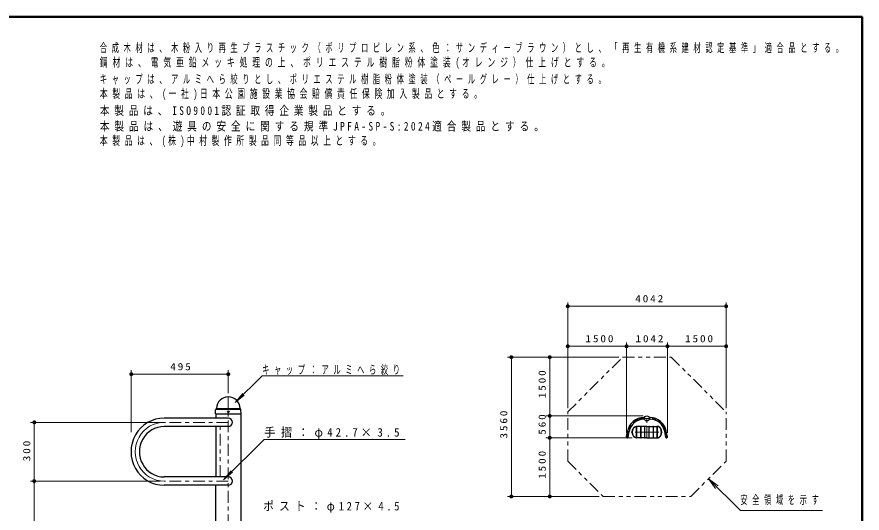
# Model space of a CAD drawing. Units: millimetres on the paper, scale 1:20, with parts at other scales. Extents: x -365 to 0, y -5 to 257.
# Drawn here: x -215.7 to 0, y 130.2 to 257 of the extents above; entities that cross this region are included whole.
import ezdxf

# ---------------------------------------------------------------- set-up
doc = ezdxf.new("R2010")
doc.units = ezdxf.units.MM
doc.linetypes.add('USER2', pattern=[6, 3, -1, 1, -1])
doc.linetypes.add('USER3', pattern=[8, 3, -1, 1, -1, 1, -1])
doc.layers.add('LY_1', color=7, linetype='Continuous', lineweight=13)
doc.styles.add('ＭＳ ゴシック', font='')
doc.styles.get('ＭＳ ゴシック').set_extended_font_data('MS Gothic')

# ---------------------------------------------------------------- blocks, each defined once
blk = doc.blocks.new('filled_dot')
at = {"color": 0, "linetype": 'Continuous', "lineweight": -2, "const_width": 1.25}
blk.add_lwpolyline([(-0.625, 0, 1), (0.625, 0, 1)], format="xyb", close=True, dxfattribs=at)

msp = doc.modelspace()

# ---------------------------------------------------------------- linework, layer by layer
at = {"layer": 'LY_1', "lineweight": 50}
for p, q in [((0, 257), (-365, 257)), ((0, 0), (0, 257))]:
    msp.add_line(p, q, dxfattribs=at)
at = {"layer": 'LY_1'}
for p, q in [((-75.108, 157.08), (-75.108, 184.084)), ((-34.687, 157.08), (-34.687, 184.084)), ((-75.108, 183.084), (-34.687, 183.084)), ((-75.108, 172.868), (-60.108, 172.868)), ((-60.108, 150.729), (-60.108, 173.868)), ((-60.108, 172.868), (-49.687, 172.868)), ((-49.687, 150.729), (-49.687, 173.868)), ((-49.687, 172.868), (-34.687, 172.868)), ((-77.644, 170.077), (-90.506, 170.077)), ((-89.506, 134.492), (-89.506, 170.077)), ((-62.111, 170.077), (-80.702, 170.077)), ((-79.702, 155.077), (-79.702, 170.077)), ((-186.479, 150.892), (-186.479, 166.722)), ((-161.729, 160.915), (-161.729, 166.722)), ((-186.479, 165.722), (-161.729, 165.722)), ((-153.075, 165.354), (-159.955, 158.474)), ((-153.075, 165.354), (-117.075, 165.354)), ((-159.955, 158.474), (-158.027, 160.772)), ((-159.955, 158.474), (-157.657, 160.402)), ((-164.886, 156.704), (-158.572, 156.704)), ((-164.685, 156.932), (-158.773, 156.932)), ((-179.11, 153.432), (-212.236, 153.432)), ((-211.236, 138.432), (-211.236, 153.432)), ((-55.898, 155.077), (-80.702, 155.077)), ((-79.702, 149.492), (-79.702, 155.077)), ((-152.562, 149.039), (-162.932, 138.769)), ((-152.562, 149.039), (-116.562, 149.039)), ((-58.631, 149.492), (-80.702, 149.492)), ((-79.702, 134.492), (-79.702, 149.492)), ((-162.932, 138.769), (-160.992, 141.058)), ((-162.932, 138.769), (-160.624, 140.687)), ((-179.11, 138.432), (-212.236, 138.432)), ((-211.236, 96.682), (-211.236, 138.432)), ((-37.432, 136.529), (-39.199, 139.004)), ((-39.199, 139.004), (-36.724, 137.237)), ((-39.199, 139.004), (-37.078, 136.883)), ((-77.644, 134.492), (-90.506, 134.492)), ((-67.084, 134.492), (-80.702, 134.492))]:
    msp.add_line(p, q, dxfattribs=at)
at = {"layer": 'LY_1', "linetype": 'USER3'}
for p, q in [((-75.108, 156.08), (-61.111, 170.077)), ((-61.111, 170.077), (-48.685, 170.077)), ((-48.685, 170.077), (-34.687, 156.08)), ((-75.108, 143.516), (-75.108, 156.08)), ((-34.687, 143.516), (-34.687, 156.08)), ((-163.836, 139.5), (-163.836, 152.365)), ((-75.108, 143.516), (-66.084, 134.492)), ((-43.711, 134.492), (-34.687, 143.516)), ((-66.084, 134.492), (-43.711, 134.492))]:
    msp.add_line(p, q, dxfattribs=at)
at = {"layer": 'LY_1', "linetype": 'USER2'}
for p, q in [((-161.729, 159.915), (-161.729, 75.932)), ((-161.729, 153.432), (-178.11, 153.432)), ((-54.898, 154.442), (-55.693, 154.442)), ((-54.898, 149.303), (-54.898, 155.246)), ((-54.898, 154.442), (-54.103, 154.442)), ((-59.953, 149.391), (-59.627, 151.166)), ((-49.842, 149.391), (-50.169, 151.166)), ((-54.898, 150.942), (-58.946, 150.942)), ((-54.898, 150.942), (-50.85, 150.942)), ((-161.729, 138.432), (-178.11, 138.432))]:
    msp.add_line(p, q, dxfattribs=at)
at = {"layer": 'LY_1', "lineweight": 25}
for p, q in [((-164.979, 155.608), (-164.959, 156.623)), ((-164.954, 155.582), (-158.504, 155.582)), ((-164.904, 155.582), (-164.904, 154.5)), ((-164.9, 156.761), (-164.772, 156.889)), ((-158.558, 156.761), (-158.686, 156.889)), ((-158.554, 155.582), (-158.554, 76.982)), ((-158.479, 155.608), (-158.499, 156.623)), ((-161.729, 154.5), (-178.11, 154.5)), ((-55.496, 154.656), (-55.693, 154.656)), ((-55.496, 154.229), (-55.693, 154.229)), ((-54.3, 154.656), (-54.103, 154.656)), ((-54.3, 154.229), (-54.103, 154.229)), ((-161.729, 152.365), (-178.11, 152.365)), ((-164.904, 152.365), (-164.904, 139.5)), ((-60.108, 149.729), (-59.837, 151.205)), ((-59.688, 149.652), (-59.417, 151.127)), ((-55.522, 152.392), (-57.631, 152.392)), ((-57.569, 149.542), (-57.569, 152.342)), ((-57.509, 149.542), (-57.509, 152.342)), ((-56.52, 152.342), (-56.52, 149.542)), ((-56.46, 152.342), (-56.46, 149.542)), ((-55.472, 149.542), (-55.472, 152.342)), ((-55.423, 149.542), (-55.423, 152.342)), ((-54.898, 152.392), (-55.373, 152.392)), ((-54.898, 152.392), (-54.423, 152.392)), ((-54.373, 149.542), (-54.373, 152.342)), ((-54.323, 149.542), (-54.323, 152.342)), ((-54.273, 152.392), (-52.164, 152.392)), ((-53.336, 152.342), (-53.336, 149.542)), ((-53.275, 152.342), (-53.275, 149.542)), ((-52.287, 149.542), (-52.287, 152.342)), ((-52.226, 149.542), (-52.226, 152.342)), ((-50.107, 149.652), (-50.379, 151.127)), ((-49.687, 149.729), (-49.959, 151.205)), ((-55.522, 149.492), (-57.631, 149.492)), ((-54.898, 149.492), (-55.373, 149.492)), ((-54.898, 149.492), (-54.423, 149.492)), ((-54.273, 149.492), (-52.164, 149.492)), ((-161.729, 139.5), (-178.11, 139.5)), ((-161.729, 137.365), (-178.11, 137.365)), ((-164.904, 76.982), (-164.904, 137.365))]:
    msp.add_line(p, q, dxfattribs=at)
for points in [[(-178.11, 154.5), (-179.212, 154.426), (-180.296, 154.208), (-181.341, 153.847), (-182.332, 153.352), (-183.25, 152.729), (-184.081, 151.99), (-184.809, 151.148), (-185.423, 150.216), (-185.911, 149.211), (-186.266, 148.15), (-186.482, 147.05), (-186.554, 145.932), (-186.482, 144.814), (-186.266, 143.715), (-185.911, 142.654), (-185.423, 141.648), (-184.809, 140.717), (-184.081, 139.874), (-183.25, 139.135), (-182.332, 138.512), (-181.341, 138.017), (-180.296, 137.657), (-179.212, 137.438), (-178.11, 137.365)], [(-178.11, 152.365), (-178.934, 152.31), (-179.743, 152.145), (-180.524, 151.875), (-181.265, 151.503), (-181.951, 151.035), (-182.571, 150.481), (-183.115, 149.848), (-183.574, 149.148), (-183.939, 148.394), (-184.204, 147.597), (-184.365, 146.772), (-184.419, 145.932), (-184.365, 145.093), (-184.204, 144.267), (-183.939, 143.471), (-183.574, 142.716), (-183.115, 142.016), (-182.571, 141.384), (-181.951, 140.829), (-181.265, 140.361), (-180.524, 139.989), (-179.743, 139.719), (-178.934, 139.555), (-178.11, 139.5)], [(-57.631, 149.492), (-57.764, 149.505), (-57.894, 149.542), (-58.019, 149.603), (-58.138, 149.687), (-58.249, 149.792), (-58.348, 149.917), (-58.436, 150.06), (-58.51, 150.217), (-58.568, 150.387), (-58.611, 150.567), (-58.637, 150.753), (-58.645, 150.942), (-58.637, 151.132), (-58.611, 151.318), (-58.568, 151.497), (-58.51, 151.667), (-58.436, 151.825), (-58.348, 151.968), (-58.249, 152.093), (-58.138, 152.198), (-58.019, 152.282), (-57.894, 152.343), (-57.764, 152.38), (-57.631, 152.392)], [(-57.622, 149.495), (-57.759, 149.522), (-57.893, 149.575), (-58.02, 149.654), (-58.139, 149.757), (-58.246, 149.881), (-58.341, 150.026), (-58.421, 150.188), (-58.485, 150.364), (-58.531, 150.551), (-58.56, 150.745), (-58.569, 150.942), (-58.56, 151.14), (-58.531, 151.334), (-58.485, 151.521), (-58.421, 151.697), (-58.341, 151.859), (-58.246, 152.003), (-58.139, 152.128), (-58.02, 152.231), (-57.893, 152.31), (-57.759, 152.363), (-57.622, 152.389)], [(-52.174, 149.495), (-52.036, 149.522), (-51.903, 149.575), (-51.775, 149.654), (-51.657, 149.757), (-51.549, 149.881), (-51.455, 150.026), (-51.374, 150.188), (-51.311, 150.364), (-51.264, 150.551), (-51.236, 150.745), (-51.226, 150.942), (-51.236, 151.14), (-51.264, 151.334), (-51.311, 151.521), (-51.374, 151.697), (-51.455, 151.859), (-51.549, 152.003), (-51.657, 152.128), (-51.775, 152.231), (-51.903, 152.31), (-52.036, 152.363), (-52.174, 152.389)], [(-52.164, 149.492), (-52.032, 149.505), (-51.902, 149.542), (-51.776, 149.603), (-51.657, 149.687), (-51.547, 149.792), (-51.447, 149.917), (-51.36, 150.06), (-51.286, 150.217), (-51.227, 150.387), (-51.185, 150.567), (-51.159, 150.753), (-51.15, 150.942), (-51.159, 151.132), (-51.185, 151.318), (-51.227, 151.497), (-51.286, 151.667), (-51.36, 151.825), (-51.447, 151.968), (-51.547, 152.093), (-51.657, 152.198), (-51.776, 152.282), (-51.902, 152.343), (-52.032, 152.38), (-52.164, 152.392)]]:
    msp.add_lwpolyline(points, dxfattribs=at)
at = {"layer": 'LY_1', "linetype": 'USER2'}
msp.add_lwpolyline([(-178.11, 153.432), (-179.073, 153.368), (-180.019, 153.177), (-180.933, 152.861), (-181.798, 152.427), (-182.6, 151.882), (-183.326, 151.235), (-183.962, 150.498), (-184.498, 149.682), (-184.925, 148.802), (-185.235, 147.873), (-185.423, 146.911), (-185.486, 145.932), (-185.423, 144.953), (-185.235, 143.991), (-184.925, 143.062), (-184.498, 142.182), (-183.962, 141.366), (-183.326, 140.629), (-182.6, 139.982), (-181.798, 139.437), (-180.933, 139.003), (-180.019, 138.688), (-179.073, 138.496), (-178.11, 138.432)], dxfattribs=at)
at = {"layer": 'LY_1'}
msp.add_lwpolyline([(-39.199, 139.004), (-31.071, 130.876), (-10.071, 130.876)], dxfattribs=at)
at = {"layer": 'LY_1', "lineweight": 25}
for centre, radius in [((-161.729, 156.143), 0.2), ((-54.898, 154.442), 0.635)]:
    msp.add_circle(centre, radius, dxfattribs=at)
for centre, radius, start, end in [((-161.729, 156.932), 3, 1.14005, 178.85842), ((-164.954, 155.607), 0.025, 178.87801, 270), ((-164.759, 156.62), 0.2, 135, 178.99605), ((-164.878, 156.995), 0.15, 315, 358.85842), ((-158.58, 156.995), 0.15, 181.14005, 225), ((-158.699, 156.62), 0.2, 1.00395, 45), ((-158.504, 155.607), 0.025, 270, 1.12199), ((-161.729, 153.432), 1.067, 270, 90), ((-55.693, 150.442), 4.213, 90, 169.57539), ((-55.693, 150.442), 3.787, 90, 169.57539), ((-54.103, 150.442), 4.213, 10.42461, 90), ((-54.103, 150.442), 3.787, 10.42461, 90), ((-57.619, 152.339), 0.05, 0, 95.4011), ((-57.619, 152.342), 0.05, 0, 90), ((-57.459, 152.342), 0.05, 90, 180), ((-56.57, 152.342), 0.05, 0, 90), ((-56.41, 152.342), 0.05, 90, 180), ((-55.522, 152.342), 0.05, 0, 90), ((-55.373, 152.342), 0.05, 90, 180), ((-54.423, 152.342), 0.05, 0, 90), ((-54.273, 152.342), 0.05, 90, 180), ((-53.386, 152.342), 0.05, 0, 90), ((-53.225, 152.342), 0.05, 90, 180), ((-52.337, 152.342), 0.05, 0, 90), ((-52.176, 152.342), 0.05, 90, 180), ((-52.176, 152.339), 0.05, 84.5989, 180), ((-59.898, 149.691), 0.213, 169.57539, 349.57539), ((-57.619, 149.545), 0.05, 264.5989, 0), ((-57.619, 149.542), 0.05, 270, 0), ((-57.459, 149.542), 0.05, 180, 270), ((-56.57, 149.542), 0.05, 270, 0), ((-56.41, 149.542), 0.05, 180, 270), ((-55.522, 149.542), 0.05, 270, 0), ((-55.373, 149.542), 0.05, 180, 270), ((-54.423, 149.542), 0.05, 270, 0), ((-54.273, 149.542), 0.05, 180, 270), ((-53.386, 149.542), 0.05, 270, 0), ((-53.225, 149.542), 0.05, 180, 270), ((-52.337, 149.542), 0.05, 270, 0), ((-52.176, 149.545), 0.05, 180, 275.4011), ((-52.176, 149.542), 0.05, 180, 270), ((-49.897, 149.691), 0.213, 190.42461, 10.42461), ((-161.729, 138.432), 1.067, 270, 90)]:
    msp.add_arc(centre, radius, start, end, dxfattribs=at)
at = {"layer": 'LY_1', "linetype": 'USER2'}
for centre, start, end in [((-55.693, 150.442), 90, 169.57539), ((-54.103, 150.442), 10.42461, 90)]:
    msp.add_arc(centre, 4, start, end, dxfattribs=at)

# ---------------------------------------------------------------- block references
at = {"layer": 'LY_1', "xscale": 0.4, "yscale": 0.4}
for p in [(-75.108, 183.084), (-75.108, 172.868), (-60.108, 172.868), (-49.687, 172.868), (-186.479, 165.722)]:
    msp.add_blockref('filled_dot', p, dxfattribs=at)
for p, rotation in [((-34.687, 183.084), 180), ((-60.108, 172.868), 180), ((-49.687, 172.868), 180), ((-34.687, 172.868), 180), ((-89.506, 170.077), 270), ((-79.702, 170.077), 270), ((-161.729, 165.722), 180), ((-79.702, 155.077), 270), ((-79.702, 155.077), 90), ((-211.236, 153.432), 270), ((-79.702, 149.492), 90), ((-79.702, 149.492), 270), ((-211.236, 138.432), 270), ((-211.236, 138.432), 90), ((-89.506, 134.492), 90), ((-79.702, 134.492), 90)]:
    msp.add_blockref('filled_dot', p, dxfattribs=dict(at, rotation=rotation))

# ---------------------------------------------------------------- texts
at = {"layer": 'LY_1', "style": 'ＭＳ ゴシック'}
for s, insert, char_height, attachment_point in [('\\T1.64;\\W0.6;合成木材は、木粉入り再生プラスチック（ポリプロピレン系、色：サンディーブラウン）とし、「再生有機系建材認定基準」適合品とする。', (-194.512, 247.711), 2.199, 7), ('\\T1.62;\\W0.65;鋼材は、電気亜鉛メッキ処理の上、ポリエステル樹脂粉体塗装(オレンジ）仕上げとする。', (-194.512, 243.711), 2.199, 7), ('\\T1.64;\\W0.6;キャップは、アルミへら絞りとし、ポリエステル樹脂粉体塗装（ペールグレー）仕上げとする。', (-194.512, 239.711), 2.199, 7), ('\\T1.59;\\W0.65;本製品は、(一社)日本公園施設業協会賠償責任保険加入製品とする。', (-194.512, 235.711), 2.199, 7), ('\\T1.5;\\W0.8;本製品は、ISO9001認証取得企業製品とする。', (-194.512, 231.711), 2.199, 7), ('\\T1.51;\\W0.8;本製品は、遊具の安全に関する規準JPFA-SP-S:2024適合製品とする。', (-194.512, 227.711), 2.199, 7), ('\\T1.58;\\W0.65;本製品は、(株)中村製作所製品同等品以上とする。', (-194.512, 223.711), 2.199, 7), ('\\T1.33;\\W1.15;4042', (-54.079, 184.084), 1.833, 8), ('\\T1.33;\\W1.15;1500', (-66.787, 173.868), 1.833, 8), ('\\T1.33;\\W1.15;1042', (-54.026, 173.868), 1.833, 8), ('\\T1.33;\\W1.15;1500', (-41.366, 173.868), 1.833, 8), ('\\T1.33;\\W1.15;495', (-173.687, 166.722), 1.833, 8), ('\\T1.64;\\W0.6;キャップ：アルミへら絞り', (-153.075, 165.504), 2.199, 7), ('\\T1.5;\\W0.95;手摺：φ42.7×3.5', (-152.562, 149.189), 2.199, 7), ('\\T1.64;\\W0.6;安全領域を示す', (-31.071, 133.526), 2.199, 4), ('\\T1.5;\\W0.9;ポスト：φ127×4.5', (-152.802, 130.323), 2.199, 7)]:
    msp.add_mtext(s, dxfattribs=dict(at, insert=insert, char_height=char_height, attachment_point=attachment_point))
at = {"layer": 'LY_1', "char_height": 1.833, "attachment_point": 8, "rotation": 90, "style": 'ＭＳ ゴシック'}
for s, insert in [('\\T1.33;\\W1.15;1500', (-80.702, 163.398)), ('\\T1.33;\\W1.15;3560', (-90.506, 153.103)), ('\\T1.33;\\W1.15;560', (-80.702, 153.115)), ('\\T1.33;\\W1.15;300', (-212.236, 146.349)), ('\\T1.33;\\W1.15;1500', (-80.702, 142.813))]:
    msp.add_mtext(s, dxfattribs=dict(at, insert=insert))

doc.saveas('drawing.dxf')
